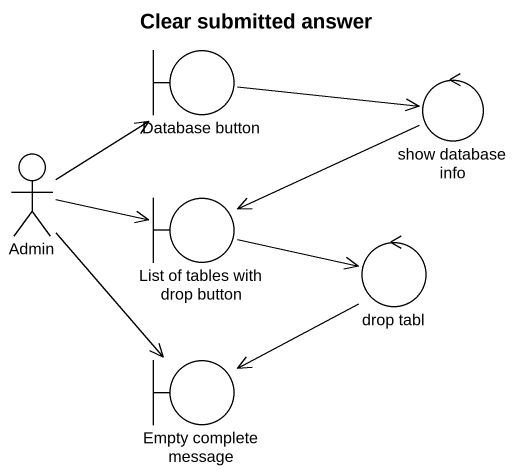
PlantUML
@startuml
title Clear submitted answer
boundary "Database button" as Database_button
control "show database info" as show_database_info
actor Admin
boundary "List of tables with drop button" as List_of_tables_with_drop
control "drop tabl" as drop_tabl
boundary "Empty complete message" as Empty_complete_message
Database_button -right-> show_database_info
show_database_info -left-> List_of_tables_with_drop
Admin -up-> Database_button
Admin -right-> List_of_tables_with_drop
Admin --> Empty_complete_message
List_of_tables_with_drop -right-> drop_tabl
drop_tabl --> Empty_complete_message
@enduml
